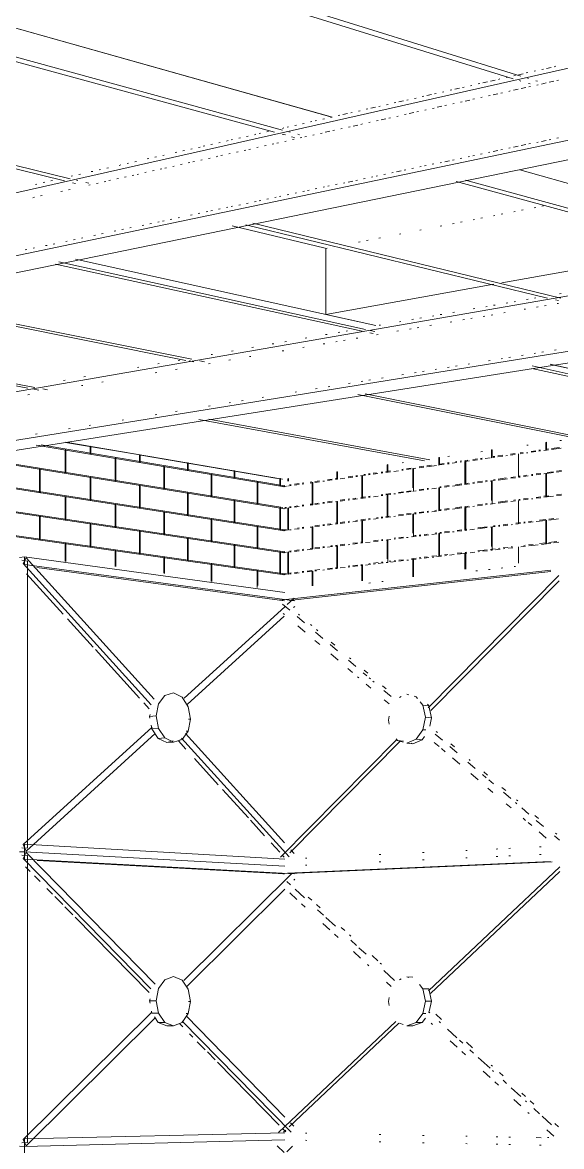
# Paper-space layout '02 Elevation and 3D Views' of a CAD drawing. Header units: millimetres. Extents: x 5 to 415, y 5 to 292.
# Drawn here: x 239.25 to 255.63, y 76.76 to 110.87 of the extents above; entities that cross this region are included whole.
import ezdxf

# ---------------------------------------------------------------- set-up
doc = ezdxf.new("R2010")
doc.units = ezdxf.units.MM
doc.layers.add('EXISTING', color=7, linetype='Continuous')
picture_1 = doc.add_image_def('image2.png', size_in_pixel=(1197, 1177))

# ---------------------------------------------------------------- blocks, each defined once
blk = doc.blocks.new('SHEET_02')
at = {"layer": 'EXISTING', "color": 250, "lineweight": 9}
for p, q in [((254.162, 109.165), (234.922, 115.117)), ((235.211, 115.209), (254.388, 109.246)), ((229.345, 113.429), (248.632, 108.009)), ((248.648, 108.004), (229.345, 113.429)), ((271.597, 113.047), (220.289, 101.473)), ((246.91, 107.547), (227.614, 112.793)), ((227.867, 112.873), (247.152, 107.607)), ((240.531, 106.067), (221.203, 110.754)), ((221.426, 110.824), (240.702, 106.132)), ((271.597, 110.594), (224.135, 100.672)), ((272.691, 110.16), (224.135, 100.224)), ((255.407, 109.532), (255.454, 109.543)), ((253.944, 109.201), (253.991, 109.211)), ((254.18, 109.254), (254.227, 109.265)), ((254.321, 109.286), (254.463, 109.318)), ((254.557, 109.34), (254.604, 109.35)), ((254.573, 109.189), (254.619, 109.175)), ((254.793, 109.393), (254.84, 109.404)), ((255.029, 109.447), (255.076, 109.457)), ((255.171, 109.479), (255.312, 109.511)), ((252.386, 108.848), (252.528, 108.88)), ((252.622, 108.901), (252.669, 108.912)), ((252.858, 108.955), (252.905, 108.965)), ((253.094, 109.008), (253.141, 109.019)), ((253.236, 109.04), (253.377, 109.072)), ((253.472, 109.094), (253.613, 109.126)), ((253.708, 109.147), (253.755, 109.158)), ((254.163, 108.815), (254.305, 108.847)), ((254.394, 109.093), (254.347, 109.108)), ((254.4, 108.868), (254.541, 108.899)), ((254.671, 109.008), (254.625, 109.022)), ((254.636, 108.921), (254.683, 108.931)), ((254.85, 109.103), (254.896, 109.088)), ((254.872, 108.973), (254.919, 108.984)), ((255.014, 109.005), (255.156, 109.037)), ((255.25, 109.058), (255.392, 109.089)), ((255.486, 109.11), (255.534, 109.121)), ((250.687, 108.463), (250.828, 108.495)), ((250.923, 108.516), (250.97, 108.527)), ((251.159, 108.57), (251.206, 108.58)), ((251.395, 108.623), (251.442, 108.634)), ((251.536, 108.655), (251.678, 108.687)), ((251.772, 108.709), (251.82, 108.719)), ((252.008, 108.762), (252.056, 108.773)), ((252.244, 108.816), (252.292, 108.826)), ((252.699, 108.488), (252.84, 108.52)), ((252.935, 108.541), (252.982, 108.551)), ((253.171, 108.594), (253.218, 108.604)), ((253.407, 108.646), (253.455, 108.657)), ((253.549, 108.678), (253.691, 108.71)), ((253.785, 108.731), (253.833, 108.741)), ((254.022, 108.783), (254.069, 108.794)), ((249.459, 108.184), (249.507, 108.195)), ((249.695, 108.238), (249.743, 108.249)), ((249.837, 108.27), (249.979, 108.302)), ((250.073, 108.324), (250.12, 108.334)), ((250.309, 108.377), (250.356, 108.388)), ((250.545, 108.43), (250.592, 108.441)), ((251.234, 108.161), (251.281, 108.172)), ((251.47, 108.214), (251.518, 108.224)), ((251.707, 108.267), (251.754, 108.277)), ((251.848, 108.298), (251.99, 108.33)), ((252.084, 108.351), (252.132, 108.361)), ((252.321, 108.404), (252.368, 108.414)), ((252.557, 108.456), (252.604, 108.467)), ((247.996, 107.853), (248.043, 107.864)), ((248.138, 107.885), (248.185, 107.896)), ((248.374, 107.938), (248.421, 107.949)), ((248.61, 107.992), (248.657, 108.003)), ((248.846, 108.045), (248.893, 108.056)), ((248.987, 108.078), (249.129, 108.11)), ((249.223, 108.131), (249.271, 108.142)), ((249.769, 107.834), (249.817, 107.845)), ((250.006, 107.887), (250.053, 107.897)), ((250.147, 107.918), (250.289, 107.95)), ((250.384, 107.971), (250.431, 107.982)), ((250.62, 108.024), (250.667, 108.034)), ((250.856, 108.077), (250.903, 108.087)), ((250.998, 108.108), (251.14, 108.14)), ((284.461, 107.544), (235.063, 98.974)), ((246.297, 107.468), (246.344, 107.479)), ((246.439, 107.5), (246.486, 107.511)), ((246.675, 107.553), (246.722, 107.564)), ((247.237, 107.458), (247.144, 107.484)), ((247.147, 107.66), (247.194, 107.671)), ((247.288, 107.692), (247.335, 107.703)), ((247.339, 107.556), (247.386, 107.543)), ((247.524, 107.746), (247.571, 107.757)), ((247.619, 107.479), (247.666, 107.466)), ((247.76, 107.799), (247.807, 107.81)), ((248.305, 107.507), (248.352, 107.518)), ((248.446, 107.539), (248.588, 107.57)), ((248.683, 107.591), (248.73, 107.602)), ((248.919, 107.644), (248.966, 107.655)), ((249.155, 107.697), (249.202, 107.707)), ((249.297, 107.728), (249.439, 107.76)), ((249.533, 107.781), (249.58, 107.792)), ((244.975, 107.168), (245.023, 107.179)), ((245.211, 107.222), (245.259, 107.233)), ((245.447, 107.275), (245.495, 107.286)), ((245.589, 107.307), (245.636, 107.318)), ((245.825, 107.361), (245.872, 107.372)), ((246.061, 107.414), (246.108, 107.425)), ((246.604, 107.127), (246.651, 107.138)), ((246.84, 107.18), (246.887, 107.19)), ((246.982, 107.212), (247.029, 107.222)), ((247.218, 107.264), (247.265, 107.275)), ((247.518, 107.382), (247.424, 107.407)), ((247.454, 107.317), (247.502, 107.328)), ((247.691, 107.37), (247.738, 107.38)), ((247.832, 107.401), (247.88, 107.412)), ((248.069, 107.454), (248.116, 107.465)), ((254.4, 107.135), (254.542, 107.165)), ((254.636, 107.185), (254.684, 107.195)), ((254.873, 107.235), (254.921, 107.245)), ((255.015, 107.264), (255.158, 107.294)), ((255.252, 107.314), (255.3, 107.324)), ((255.489, 107.364), (255.537, 107.374)), ((243.276, 106.783), (243.323, 106.794)), ((243.512, 106.837), (243.559, 106.847)), ((243.89, 106.922), (243.937, 106.933)), ((244.126, 106.976), (244.173, 106.987)), ((244.362, 107.029), (244.409, 107.04)), ((244.598, 107.083), (244.645, 107.093)), ((244.739, 107.115), (244.787, 107.126)), ((245.139, 106.8), (245.186, 106.811)), ((245.281, 106.832), (245.328, 106.842)), ((245.517, 106.885), (245.564, 106.895)), ((245.753, 106.937), (245.801, 106.948)), ((245.99, 106.99), (246.037, 107.001)), ((246.131, 107.022), (246.179, 107.032)), ((246.368, 107.074), (246.415, 107.085)), ((252.789, 106.797), (252.836, 106.807)), ((252.931, 106.826), (252.978, 106.836)), ((253.168, 106.876), (253.215, 106.886)), ((253.405, 106.926), (253.452, 106.936)), ((253.547, 106.956), (253.689, 106.986)), ((253.784, 107.006), (253.831, 107.016)), ((254.021, 107.055), (254.068, 107.065)), ((254.163, 107.085), (254.305, 107.115)), ((241.813, 106.452), (241.86, 106.462)), ((242.191, 106.537), (242.238, 106.548)), ((242.427, 106.591), (242.474, 106.601)), ((242.663, 106.644), (242.71, 106.655)), ((243.04, 106.73), (243.087, 106.741)), ((243.58, 106.452), (243.627, 106.463)), ((243.816, 106.505), (243.864, 106.515)), ((244.053, 106.558), (244.1, 106.568)), ((244.289, 106.61), (244.336, 106.621)), ((244.431, 106.642), (244.478, 106.652)), ((244.667, 106.695), (244.714, 106.705)), ((244.903, 106.747), (244.95, 106.758)), ((251.083, 106.438), (251.131, 106.448)), ((251.32, 106.488), (251.367, 106.498)), ((251.462, 106.518), (251.51, 106.528)), ((251.699, 106.568), (251.746, 106.578)), ((251.936, 106.617), (251.983, 106.627)), ((252.078, 106.647), (252.22, 106.677)), ((252.315, 106.697), (252.362, 106.707)), ((252.552, 106.747), (252.599, 106.757)), ((240.727, 106.206), (240.775, 106.216)), ((240.963, 106.259), (241.011, 106.27)), ((241.341, 106.345), (241.388, 106.355)), ((241.577, 106.398), (241.624, 106.409)), ((242.115, 106.125), (242.163, 106.136)), ((242.352, 106.178), (242.399, 106.188)), ((242.588, 106.23), (242.635, 106.241)), ((242.73, 106.262), (242.777, 106.273)), ((242.966, 106.315), (243.013, 106.325)), ((243.202, 106.368), (243.249, 106.378)), ((243.438, 106.42), (243.486, 106.431)), ((249.615, 106.13), (249.662, 106.14)), ((249.851, 106.18), (249.899, 106.189)), ((249.994, 106.209), (250.041, 106.219)), ((250.23, 106.259), (250.278, 106.269)), ((250.467, 106.309), (250.515, 106.319)), ((250.609, 106.339), (250.752, 106.369)), ((250.846, 106.389), (250.894, 106.398)), ((254.362, 106.399), (263.074, 103.95)), ((239.642, 105.96), (239.689, 105.97)), ((239.878, 106.013), (239.925, 106.024)), ((240.114, 106.067), (240.161, 106.077)), ((240.651, 105.798), (240.698, 105.808)), ((240.86, 105.987), (240.766, 106.01)), ((240.89, 106.086), (240.937, 106.075)), ((241.172, 106.017), (241.266, 105.994)), ((241.265, 105.935), (241.312, 105.946)), ((241.501, 105.988), (241.548, 105.998)), ((241.737, 106.041), (241.785, 106.051)), ((241.879, 106.072), (241.926, 106.083)), ((247.909, 105.771), (247.956, 105.781)), ((248.146, 105.821), (248.193, 105.831)), ((248.383, 105.871), (248.43, 105.881)), ((248.525, 105.901), (248.572, 105.911)), ((248.762, 105.951), (248.809, 105.961)), ((248.999, 106), (249.046, 106.01)), ((249.141, 106.03), (249.283, 106.06)), ((249.378, 106.08), (249.425, 106.09)), ((261.44, 103.597), (252.423, 106.048)), ((252.709, 106.089), (261.675, 103.641)), ((284.461, 105.494), (235.063, 97.551)), ((239.564, 105.555), (239.611, 105.566)), ((239.8, 105.608), (239.848, 105.619)), ((240.415, 105.745), (240.462, 105.756)), ((246.298, 105.433), (246.346, 105.443)), ((246.44, 105.463), (246.488, 105.473)), ((246.677, 105.513), (246.725, 105.523)), ((246.914, 105.562), (246.962, 105.572)), ((247.056, 105.592), (247.104, 105.602)), ((247.293, 105.642), (247.341, 105.652)), ((247.53, 105.692), (247.577, 105.702)), ((247.767, 105.742), (247.814, 105.752)), ((285.227, 105.191), (235.999, 97.404)), ((244.593, 105.075), (244.64, 105.085)), ((244.83, 105.124), (244.877, 105.134)), ((244.972, 105.154), (245.019, 105.164)), ((245.209, 105.204), (245.256, 105.214)), ((245.446, 105.254), (245.493, 105.264)), ((245.588, 105.284), (245.635, 105.294)), ((245.825, 105.333), (245.872, 105.343)), ((246.061, 105.383), (246.109, 105.393)), ((254.175, 105.129), (254.223, 105.138)), ((254.413, 105.175), (254.461, 105.184)), ((254.794, 105.249), (254.842, 105.259)), ((255.032, 105.296), (255.08, 105.305)), ((243.124, 104.766), (243.172, 104.776)), ((243.361, 104.816), (243.408, 104.826)), ((243.503, 104.846), (243.551, 104.856)), ((243.74, 104.896), (243.787, 104.905)), ((243.977, 104.945), (244.024, 104.955)), ((244.356, 105.025), (244.403, 105.035)), ((246.249, 104.781), (255.605, 102.504)), ((252.319, 104.766), (252.366, 104.776)), ((252.557, 104.813), (252.604, 104.822)), ((252.938, 104.887), (252.985, 104.896)), ((253.176, 104.933), (253.223, 104.943)), ((253.557, 105.008), (253.604, 105.017)), ((253.795, 105.054), (253.842, 105.064)), ((241.419, 104.408), (241.466, 104.418)), ((241.656, 104.458), (241.703, 104.468)), ((242.035, 104.537), (242.082, 104.547)), ((242.271, 104.587), (242.319, 104.597)), ((242.508, 104.637), (242.556, 104.647)), ((242.887, 104.716), (242.935, 104.726)), ((245.624, 104.699), (248.445, 104.018)), ((255.204, 102.509), (246.033, 104.733)), ((250.7, 104.45), (250.748, 104.46)), ((251.319, 104.571), (251.367, 104.58)), ((251.938, 104.692), (251.986, 104.701)), ((239.95, 104.099), (239.997, 104.109)), ((240.187, 104.149), (240.234, 104.159)), ((240.566, 104.229), (240.613, 104.239)), ((240.803, 104.278), (240.85, 104.288)), ((241.04, 104.328), (241.087, 104.338)), ((249.463, 104.209), (249.51, 104.218)), ((249.701, 104.255), (249.748, 104.265)), ((250.081, 104.33), (250.129, 104.339)), ((261.602, 104.364), (253.814, 102.969)), ((239.334, 103.97), (239.382, 103.98)), ((239.571, 104.02), (239.618, 104.03)), ((248.463, 104.014), (248.511, 104.023)), ((248.463, 102.01), (248.463, 104.014)), ((249.571, 101.502), (240.258, 103.54)), ((240.36, 103.604), (249.672, 101.559)), ((249.983, 101.673), (240.861, 103.693)), ((253.575, 102.926), (248.463, 102.01)), ((244.217, 100.617), (234.965, 102.462)), ((235.049, 102.521), (244.397, 100.651)), ((253.945, 102.354), (253.992, 102.363)), ((254.183, 102.396), (254.231, 102.404)), ((254.564, 102.463), (254.612, 102.471)), ((254.803, 102.504), (254.851, 102.512)), ((255.533, 102.43), (255.439, 102.452)), ((255.566, 102.637), (255.613, 102.645)), ((251.942, 102.005), (251.99, 102.014)), ((252.323, 102.072), (252.371, 102.08)), ((252.943, 102.18), (252.991, 102.188)), ((253.325, 102.246), (253.372, 102.255)), ((253.563, 102.288), (253.611, 102.296)), ((253.87, 102.06), (253.917, 102.068)), ((254.49, 102.167), (254.537, 102.175)), ((254.871, 102.232), (254.919, 102.241)), ((255.11, 102.273), (255.158, 102.282)), ((255.491, 102.339), (255.539, 102.347)), ((248.463, 102.01), (249.982, 101.674)), ((250.082, 101.681), (250.13, 101.69)), ((250.702, 101.789), (250.75, 101.798)), ((251.084, 101.856), (251.131, 101.864)), ((251.322, 101.897), (251.37, 101.906)), ((251.628, 101.674), (251.676, 101.682)), ((251.704, 101.964), (251.751, 101.972)), ((252.248, 101.781), (252.296, 101.789)), ((252.63, 101.846), (252.677, 101.855)), ((252.868, 101.887), (252.916, 101.896)), ((253.25, 101.953), (253.297, 101.961)), ((253.488, 101.994), (253.536, 102.002)), ((239.416, 99.776), (230.182, 101.467)), ((230.203, 101.53), (239.63, 99.798)), ((248.461, 101.399), (248.509, 101.407)), ((248.843, 101.465), (248.89, 101.474)), ((249.081, 101.507), (249.129, 101.515)), ((249.902, 101.429), (249.808, 101.45)), ((249.814, 101.528), (249.956, 101.496)), ((250.006, 101.395), (250.054, 101.403)), ((250.626, 101.502), (250.674, 101.51)), ((251.008, 101.567), (251.056, 101.575)), ((251.246, 101.608), (251.294, 101.617)), ((246.22, 101.008), (246.268, 101.016)), ((246.84, 101.116), (246.888, 101.124)), ((247.222, 101.183), (247.269, 101.191)), ((247.765, 101.009), (247.812, 101.017)), ((247.841, 101.291), (247.889, 101.299)), ((248.385, 101.116), (248.432, 101.124)), ((248.766, 101.181), (248.814, 101.19)), ((249.005, 101.222), (249.052, 101.231)), ((249.386, 101.288), (249.434, 101.296)), ((244.981, 100.792), (245.028, 100.8)), ((245.6, 100.9), (245.648, 100.908)), ((246.143, 100.73), (246.191, 100.738)), ((247.145, 100.902), (247.192, 100.91)), ((253.79, 100.667), (253.838, 100.675)), ((254.029, 100.706), (254.077, 100.713)), ((254.411, 100.767), (254.459, 100.775)), ((254.793, 100.829), (254.841, 100.837)), ((255.032, 100.868), (255.08, 100.875)), ((255.414, 100.929), (255.462, 100.937)), ((242.74, 100.401), (242.787, 100.41)), ((243.359, 100.509), (243.407, 100.518)), ((243.901, 100.344), (243.949, 100.352)), ((243.979, 100.617), (244.027, 100.626)), ((244.455, 100.57), (244.312, 100.599)), ((244.634, 100.603), (244.777, 100.575)), ((244.903, 100.516), (244.951, 100.524)), ((245.523, 100.623), (245.571, 100.631)), ((251.784, 100.343), (251.831, 100.35)), ((252.166, 100.405), (252.214, 100.412)), ((252.405, 100.443), (252.452, 100.451)), ((252.787, 100.505), (252.835, 100.513)), ((253.408, 100.605), (253.456, 100.613)), ((261.296, 98.936), (254.725, 100.374)), ((254.731, 100.448), (261.444, 98.974)), ((261.753, 99.067), (255.277, 100.501)), ((255.298, 100.496), (261.753, 99.067)), ((240.499, 100.011), (240.546, 100.019)), ((241.118, 100.119), (241.166, 100.127)), ((241.66, 99.958), (241.707, 99.966)), ((243.281, 100.237), (243.329, 100.245)), ((249.538, 99.98), (249.586, 99.988)), ((249.777, 100.018), (249.825, 100.026)), ((250.159, 100.08), (250.207, 100.088)), ((250.78, 100.181), (250.828, 100.188)), ((251.163, 100.242), (251.21, 100.25)), ((251.401, 100.281), (251.449, 100.289)), ((239.75, 99.715), (239.559, 99.75)), ((239.868, 99.755), (240.011, 99.728)), ((241.039, 99.851), (241.087, 99.859)), ((247.532, 99.656), (247.58, 99.663)), ((248.153, 99.756), (248.201, 99.764)), ((248.535, 99.818), (248.583, 99.825)), ((249.156, 99.918), (249.204, 99.926)), ((239.418, 99.572), (239.466, 99.58)), ((245.525, 99.331), (245.573, 99.339)), ((245.907, 99.393), (245.955, 99.401)), ((246.529, 99.494), (246.576, 99.501)), ((256.174, 98.233), (249.437, 99.577)), ((249.664, 99.597), (256.355, 98.259)), ((247.213, 95.474), (224.135, 99.054)), ((224.135, 99.021), (247.213, 95.447)), ((243.28, 98.969), (243.328, 98.976)), ((243.901, 99.069), (243.949, 99.077)), ((244.904, 99.231), (244.952, 99.239)), ((241.273, 98.644), (241.321, 98.652)), ((242.277, 98.806), (242.324, 98.814)), ((251.459, 97.571), (244.605, 98.826)), ((244.914, 98.828), (251.628, 97.595)), ((216.401, 98.483), (247.213, 94.112)), ((247.213, 94.139), (216.645, 98.483)), ((222.249, 98.483), (247.213, 94.779)), ((247.213, 94.806), (222.472, 98.483)), ((239.649, 98.382), (239.697, 98.39)), ((240.652, 98.544), (240.7, 98.552)), ((239.671, 98.048), (247.213, 96.782)), ((239.768, 98.034), (239.789, 98.03)), ((247.213, 96.809), (239.814, 98.052)), ((240.558, 98.129), (242.754, 97.756)), ((247.152, 97.011), (240.565, 98.13)), ((241.33, 98.007), (241.31, 98.01)), ((241.31, 98.01), (241.31, 97.775)), ((241.33, 97.771), (241.33, 98.007)), ((254.57, 98.041), (254.618, 98.048)), ((255.146, 98.128), (255.168, 98.132)), ((255.146, 97.892), (255.146, 98.128)), ((255.168, 98.132), (255.168, 97.895)), ((255.181, 97.923), (255.229, 97.93)), ((255.325, 97.943), (255.565, 97.976)), ((255.613, 97.954), (255.325, 97.914)), ((255.576, 98.183), (255.624, 98.19)), ((237.608, 97.664), (247.213, 96.114)), ((247.165, 96.149), (237.656, 97.686)), ((240.565, 97.9), (240.544, 97.903)), ((240.544, 97.903), (240.544, 97.193)), ((240.565, 97.189), (240.565, 97.9)), ((241.31, 97.775), (241.33, 97.771)), ((242.084, 97.645), (242.064, 97.648)), ((242.064, 97.648), (242.064, 96.947)), ((242.084, 96.944), (242.084, 97.645)), ((242.829, 97.752), (242.809, 97.755)), ((242.809, 97.755), (242.809, 97.523)), ((242.829, 97.52), (242.829, 97.752)), ((242.849, 97.74), (247.002, 97.034)), ((251.897, 97.671), (251.918, 97.674)), ((251.897, 97.44), (251.897, 97.671)), ((251.918, 97.674), (251.918, 97.443)), ((252.173, 97.704), (252.221, 97.711)), ((252.688, 97.576), (252.784, 97.589)), ((252.928, 97.609), (253.072, 97.629)), ((253.072, 97.601), (252.928, 97.581)), ((253.168, 97.643), (253.216, 97.649)), ((253.216, 97.621), (253.168, 97.615)), ((253.179, 97.846), (253.227, 97.852)), ((253.455, 97.655), (253.311, 97.635)), ((253.502, 97.897), (253.523, 97.9)), ((253.502, 97.663), (253.502, 97.897)), ((253.523, 97.666), (253.502, 97.663)), ((253.523, 97.9), (253.523, 97.666)), ((253.551, 97.696), (253.599, 97.703)), ((253.599, 97.675), (253.551, 97.668)), ((253.695, 97.716), (253.839, 97.736)), ((253.839, 97.708), (253.695, 97.688)), ((253.983, 97.728), (253.935, 97.721)), ((254.079, 97.769), (254.222, 97.789)), ((254.222, 97.761), (254.079, 97.741)), ((254.319, 97.071), (254.319, 97.777)), ((254.366, 97.809), (254.462, 97.823)), ((254.462, 97.795), (254.366, 97.781)), ((254.606, 97.815), (254.558, 97.808)), ((254.702, 97.856), (254.846, 97.876)), ((254.846, 97.848), (254.702, 97.828)), ((254.942, 97.89), (254.989, 97.896)), ((254.989, 97.868), (254.942, 97.861)), ((255.229, 97.901), (255.085, 97.881)), ((255.168, 97.895), (255.146, 97.892)), ((239.789, 97.314), (239.768, 97.318)), ((239.768, 97.318), (239.768, 96.602)), ((239.789, 96.599), (239.789, 97.314)), ((242.809, 97.523), (242.829, 97.52)), ((243.562, 97.397), (243.543, 97.4)), ((243.543, 97.4), (243.543, 96.709)), ((243.562, 96.705), (243.562, 97.397)), ((244.286, 97.504), (244.267, 97.507)), ((244.267, 97.507), (244.267, 97.278)), ((244.267, 97.278), (244.286, 97.275)), ((244.286, 97.275), (244.286, 97.504)), ((245.705, 97.263), (245.686, 97.266)), ((245.686, 97.266), (245.686, 97.04)), ((245.705, 97.037), (245.705, 97.263)), ((248.804, 97.236), (248.824, 97.239)), ((248.804, 97.01), (248.804, 97.236)), ((248.824, 97.239), (248.824, 97.013)), ((250.291, 97.243), (250.435, 97.263)), ((250.435, 97.235), (250.291, 97.215)), ((250.332, 97.451), (250.353, 97.454)), ((250.332, 97.223), (250.332, 97.451)), ((250.353, 97.454), (250.353, 97.226)), ((250.675, 97.268), (250.531, 97.248)), ((250.771, 97.309), (250.818, 97.316)), ((250.818, 97.288), (250.771, 97.282)), ((250.782, 97.508), (250.83, 97.515)), ((250.914, 97.329), (251.058, 97.349)), ((251.058, 97.322), (250.914, 97.302)), ((251.11, 97.331), (251.131, 97.334)), ((251.11, 96.748), (251.11, 97.331)), ((251.131, 97.334), (251.131, 96.645)), ((251.202, 97.342), (251.154, 97.335)), ((251.298, 97.383), (251.442, 97.403)), ((251.442, 97.375), (251.298, 97.355)), ((251.538, 97.416), (251.681, 97.436)), ((251.825, 97.428), (251.538, 97.388)), ((251.918, 97.443), (251.897, 97.44)), ((251.921, 97.469), (252.065, 97.489)), ((252.065, 97.462), (251.921, 97.442)), ((252.161, 97.503), (252.209, 97.509)), ((252.209, 97.482), (252.161, 97.475)), ((252.449, 97.515), (252.305, 97.495)), ((252.401, 97.536), (252.449, 97.543)), ((252.544, 97.556), (252.592, 97.563)), ((252.592, 97.535), (252.544, 97.528)), ((252.832, 97.568), (252.688, 97.548)), ((252.694, 97.551), (252.716, 97.554)), ((252.694, 96.854), (252.694, 97.551)), ((252.716, 97.554), (252.716, 96.857)), ((255.189, 97.213), (255.381, 97.239)), ((255.477, 97.252), (255.621, 97.271)), ((255.621, 97.243), (255.477, 97.223)), ((240.544, 97.193), (240.565, 97.189)), ((241.33, 97.066), (241.31, 97.069)), ((241.31, 97.069), (241.31, 96.363)), ((241.33, 96.36), (241.33, 97.066)), ((242.064, 96.947), (242.084, 96.944)), ((245, 97.155), (244.982, 97.158)), ((244.982, 97.158), (244.982, 96.476)), ((245, 96.473), (245, 97.155)), ((245.686, 97.04), (245.705, 97.037)), ((246.4, 96.92), (246.382, 96.923)), ((246.382, 96.923), (246.382, 96.25)), ((246.4, 96.247), (246.4, 96.92)), ((247.086, 97.028), (247.068, 97.031)), ((247.068, 97.031), (247.068, 96.808)), ((247.086, 96.805), (247.086, 97.028)), ((247.098, 97.018), (247.145, 97.01)), ((247.313, 97.026), (247.332, 97.029)), ((247.313, 96.952), (247.313, 97.026)), ((247.332, 97.029), (247.332, 96.955)), ((247.75, 96.889), (247.798, 96.896)), ((247.99, 96.922), (248.038, 96.929)), ((248.038, 96.902), (247.99, 96.895)), ((248.054, 96.906), (248.074, 96.909)), ((248.054, 96.234), (248.054, 96.906)), ((248.074, 96.909), (248.074, 96.237)), ((248.134, 96.942), (248.278, 96.962)), ((248.278, 96.935), (248.134, 96.915)), ((248.421, 96.955), (248.373, 96.949)), ((248.517, 96.996), (248.661, 97.016)), ((248.661, 96.989), (248.517, 96.969)), ((248.757, 97.029), (248.805, 97.036)), ((248.805, 97.009), (248.757, 97.002)), ((248.824, 97.013), (248.804, 97.01)), ((249.045, 97.042), (248.901, 97.022)), ((249.14, 97.082), (249.284, 97.102)), ((249.284, 97.075), (249.14, 97.055)), ((249.38, 97.116), (249.428, 97.122)), ((249.428, 97.095), (249.38, 97.089)), ((249.668, 97.129), (249.524, 97.109)), ((249.563, 97.116), (249.584, 97.119)), ((249.563, 96.436), (249.563, 97.116)), ((249.584, 97.119), (249.584, 96.438)), ((249.62, 97.149), (249.668, 97.156)), ((249.764, 97.169), (249.812, 97.176)), ((249.812, 97.149), (249.764, 97.142)), ((249.908, 97.189), (250.003, 97.202)), ((250.051, 97.182), (249.908, 97.162)), ((250.147, 97.223), (250.195, 97.229)), ((250.195, 97.202), (250.147, 97.195)), ((250.353, 97.226), (250.332, 97.223)), ((252.934, 96.912), (252.982, 96.918)), ((253.078, 96.931), (253.222, 96.95)), ((253.222, 96.922), (253.078, 96.903)), ((253.318, 96.963), (253.366, 96.97)), ((253.366, 96.941), (253.318, 96.935)), ((253.606, 96.974), (253.462, 96.954)), ((253.502, 96.961), (253.523, 96.964)), ((253.502, 96.368), (253.502, 96.961)), ((253.523, 96.964), (253.523, 96.263)), ((253.558, 96.995), (253.606, 97.002)), ((253.702, 97.014), (253.942, 97.047)), ((253.99, 97.025), (253.702, 96.986)), ((254.086, 97.066), (254.23, 97.085)), ((254.23, 97.057), (254.086, 97.038)), ((254.326, 97.098), (254.374, 97.104)), ((254.374, 97.076), (254.326, 97.07)), ((254.47, 97.117), (254.566, 97.13)), ((254.614, 97.108), (254.47, 97.089)), ((254.71, 97.149), (254.758, 97.156)), ((254.758, 97.127), (254.71, 97.121)), ((254.854, 97.169), (254.997, 97.188)), ((254.997, 97.159), (254.854, 97.14)), ((255.381, 97.211), (255.093, 97.172)), ((255.146, 97.181), (255.168, 97.184)), ((255.146, 96.471), (255.146, 97.181)), ((255.168, 97.184), (255.168, 96.474)), ((239.768, 96.602), (239.789, 96.599)), ((242.829, 96.824), (242.809, 96.827)), ((242.809, 96.827), (242.809, 96.131)), ((242.829, 96.128), (242.829, 96.824)), ((243.543, 96.709), (243.562, 96.705)), ((244.286, 96.589), (244.267, 96.592)), ((244.267, 96.592), (244.267, 95.905)), ((244.286, 95.902), (244.286, 96.589)), ((247.068, 96.808), (247.086, 96.805)), ((247.175, 96.809), (247.223, 96.816)), ((247.175, 96.782), (247.175, 96.809)), ((247.271, 96.796), (247.175, 96.782)), ((247.213, 96.782), (247.213, 96.809)), ((247.332, 96.806), (247.313, 96.803)), ((247.367, 96.836), (247.415, 96.842)), ((247.415, 96.816), (247.367, 96.809)), ((247.51, 96.856), (247.654, 96.876)), ((247.654, 96.849), (247.51, 96.829)), ((247.798, 96.869), (247.75, 96.862)), ((250.294, 96.559), (250.438, 96.578)), ((250.582, 96.57), (250.534, 96.563)), ((250.678, 96.61), (250.822, 96.629)), ((250.822, 96.602), (250.678, 96.583)), ((250.918, 96.642), (251.062, 96.661)), ((251.062, 96.634), (250.918, 96.615)), ((251.131, 96.645), (251.11, 96.642)), ((251.206, 96.653), (251.158, 96.647)), ((251.302, 96.693), (251.446, 96.713)), ((251.446, 96.685), (251.302, 96.666)), ((251.542, 96.726), (251.59, 96.732)), ((251.59, 96.704), (251.542, 96.698)), ((251.83, 96.736), (251.686, 96.717)), ((251.897, 96.747), (251.918, 96.75)), ((251.897, 96.054), (251.897, 96.747)), ((251.918, 96.75), (251.918, 96.057)), ((251.926, 96.777), (251.974, 96.783)), ((251.974, 96.756), (251.926, 96.749)), ((252.07, 96.796), (252.214, 96.815)), ((252.214, 96.788), (252.07, 96.768)), ((252.598, 96.839), (252.31, 96.8)), ((252.406, 96.841), (252.598, 96.867)), ((252.694, 96.88), (252.79, 96.892)), ((252.838, 96.871), (252.694, 96.852)), ((252.716, 96.857), (252.694, 96.854)), ((252.982, 96.89), (252.934, 96.884)), ((255.477, 96.54), (255.621, 96.558)), ((240.565, 96.478), (240.544, 96.482)), ((240.544, 96.482), (240.544, 95.771)), ((240.565, 95.768), (240.565, 96.478)), ((241.31, 96.363), (241.33, 96.36)), ((242.084, 96.243), (242.064, 96.246)), ((242.064, 96.246), (242.064, 95.545)), ((242.084, 95.542), (242.084, 96.243)), ((244.982, 96.476), (245, 96.473)), ((245.705, 96.36), (245.686, 96.363)), ((245.686, 96.363), (245.686, 95.685)), ((245.705, 95.682), (245.705, 96.36)), ((246.382, 96.25), (246.4, 96.247)), ((247.751, 96.218), (247.799, 96.225)), ((247.991, 96.251), (248.039, 96.257)), ((248.039, 96.23), (247.991, 96.224)), ((248.074, 96.237), (248.054, 96.234)), ((248.135, 96.27), (248.231, 96.283)), ((248.279, 96.262), (248.135, 96.243)), ((248.375, 96.302), (248.423, 96.308)), ((248.423, 96.281), (248.375, 96.275)), ((248.519, 96.321), (248.663, 96.34)), ((248.663, 96.313), (248.519, 96.294)), ((248.807, 96.333), (248.759, 96.326)), ((248.804, 96.334), (248.824, 96.337)), ((248.804, 95.658), (248.804, 96.334)), ((248.824, 96.337), (248.824, 95.66)), ((248.903, 96.373), (249.047, 96.392)), ((249.047, 96.365), (248.903, 96.345)), ((249.143, 96.405), (249.19, 96.411)), ((249.19, 96.384), (249.143, 96.378)), ((249.286, 96.424), (249.382, 96.437)), ((249.43, 96.416), (249.286, 96.397)), ((249.526, 96.456), (249.67, 96.475)), ((249.67, 96.448), (249.526, 96.429)), ((249.584, 96.438), (249.563, 96.436)), ((249.766, 96.488), (249.814, 96.495)), ((249.814, 96.467), (249.766, 96.461)), ((250.054, 96.499), (249.91, 96.48)), ((250.15, 96.539), (250.198, 96.546)), ((250.198, 96.519), (250.15, 96.512)), ((250.438, 96.551), (250.294, 96.531)), ((250.332, 96.538), (250.353, 96.541)), ((250.332, 95.854), (250.332, 96.538)), ((250.353, 96.541), (250.353, 95.856)), ((253.078, 96.232), (253.222, 96.25)), ((253.222, 96.222), (253.078, 96.204)), ((253.318, 96.263), (253.366, 96.269)), ((253.366, 96.241), (253.318, 96.235)), ((253.606, 96.271), (253.462, 96.253)), ((253.523, 96.263), (253.502, 96.26)), ((253.702, 96.312), (253.99, 96.349)), ((253.99, 96.321), (253.702, 96.284)), ((254.23, 96.351), (254.086, 96.333)), ((254.182, 96.373), (254.23, 96.38)), ((254.319, 95.659), (254.319, 96.365)), ((254.326, 96.392), (254.374, 96.398)), ((254.374, 96.37), (254.326, 96.364)), ((254.47, 96.41), (254.614, 96.429)), ((254.614, 96.401), (254.47, 96.382)), ((254.758, 96.419), (254.71, 96.413)), ((254.854, 96.46), (254.997, 96.478)), ((254.997, 96.45), (254.854, 96.431)), ((255.093, 96.491), (255.237, 96.509)), ((255.381, 96.499), (255.093, 96.462)), ((255.168, 96.474), (255.146, 96.471)), ((255.621, 96.53), (255.477, 96.511)), ((239.789, 95.883), (239.768, 95.886)), ((239.768, 95.886), (239.768, 95.17)), ((239.789, 95.167), (239.789, 95.883)), ((242.809, 96.131), (242.829, 96.128)), ((243.562, 96.014), (243.543, 96.017)), ((243.543, 96.017), (243.543, 95.326)), ((243.562, 95.323), (243.562, 96.014)), ((244.267, 95.905), (244.286, 95.902)), ((247.086, 96.137), (247.068, 96.14)), ((247.068, 96.14), (247.068, 95.471)), ((247.086, 95.468), (247.086, 96.137)), ((247.271, 96.128), (247.175, 96.115)), ((247.223, 96.148), (247.271, 96.154)), ((247.313, 96.135), (247.332, 96.138)), ((247.313, 95.467), (247.313, 96.135)), ((247.332, 96.138), (247.332, 95.469)), ((247.367, 96.167), (247.415, 96.174)), ((247.415, 96.147), (247.367, 96.14)), ((247.511, 96.186), (247.607, 96.199)), ((247.655, 96.179), (247.511, 96.16)), ((247.799, 96.198), (247.751, 96.192)), ((250.294, 95.874), (250.39, 95.887)), ((250.582, 95.884), (250.534, 95.878)), ((250.678, 95.924), (250.822, 95.942)), ((250.822, 95.915), (250.678, 95.896)), ((250.918, 95.955), (251.062, 95.973)), ((251.062, 95.945), (250.918, 95.927)), ((251.11, 95.953), (251.131, 95.956)), ((251.11, 95.371), (251.11, 95.953)), ((251.131, 95.956), (251.131, 95.267)), ((251.158, 95.985), (251.206, 95.991)), ((251.206, 95.964), (251.158, 95.958)), ((251.302, 96.004), (251.446, 96.022)), ((251.446, 95.995), (251.302, 95.976)), ((251.542, 96.035), (251.59, 96.041)), ((251.59, 96.013), (251.542, 96.007)), ((251.83, 96.044), (251.686, 96.025)), ((251.782, 96.065), (251.83, 96.072)), ((251.918, 96.057), (251.897, 96.054)), ((251.926, 96.084), (251.974, 96.09)), ((251.974, 96.062), (251.926, 96.056)), ((252.07, 96.102), (252.214, 96.121)), ((252.214, 96.093), (252.07, 96.075)), ((252.598, 96.142), (252.31, 96.105)), ((252.406, 96.146), (252.598, 96.17)), ((252.694, 96.182), (252.79, 96.195)), ((252.838, 96.173), (252.694, 96.155)), ((252.694, 96.156), (252.716, 96.159)), ((252.694, 95.459), (252.694, 96.156)), ((252.716, 96.159), (252.716, 95.462)), ((252.982, 96.191), (252.934, 96.185)), ((240.544, 95.771), (240.565, 95.768)), ((241.33, 95.654), (241.31, 95.657)), ((241.31, 95.657), (241.31, 94.951)), ((241.33, 94.948), (241.33, 95.654)), ((242.064, 95.545), (242.084, 95.542)), ((245, 95.791), (244.982, 95.794)), ((244.982, 95.794), (244.982, 95.112)), ((245, 95.109), (245, 95.791)), ((245.686, 95.685), (245.705, 95.682)), ((246.4, 95.575), (246.382, 95.577)), ((246.382, 95.577), (246.382, 94.905)), ((246.4, 94.902), (246.4, 95.575)), ((247.607, 95.529), (247.655, 95.536)), ((247.751, 95.548), (247.799, 95.554)), ((248.039, 95.558), (247.991, 95.552)), ((248.054, 95.562), (248.074, 95.564)), ((248.054, 94.889), (248.054, 95.562)), ((248.074, 95.564), (248.074, 94.892)), ((248.135, 95.597), (248.279, 95.616)), ((248.279, 95.589), (248.135, 95.57)), ((248.375, 95.628), (248.423, 95.634)), ((248.423, 95.607), (248.375, 95.601)), ((248.519, 95.646), (248.615, 95.659)), ((248.663, 95.638), (248.519, 95.619)), ((248.759, 95.677), (248.807, 95.683)), ((248.807, 95.656), (248.759, 95.65)), ((248.824, 95.66), (248.804, 95.658)), ((248.903, 95.696), (249.047, 95.714)), ((249.047, 95.687), (248.903, 95.669)), ((249.143, 95.727), (249.19, 95.733)), ((249.19, 95.706), (249.143, 95.699)), ((249.43, 95.736), (249.286, 95.718)), ((249.382, 95.757), (249.43, 95.764)), ((249.526, 95.776), (249.67, 95.794)), ((249.67, 95.767), (249.526, 95.749)), ((249.563, 95.755), (249.584, 95.758)), ((249.563, 95.075), (249.563, 95.755)), ((249.584, 95.758), (249.584, 95.077)), ((249.766, 95.807), (249.814, 95.813)), ((249.814, 95.786), (249.766, 95.779)), ((250.054, 95.816), (249.91, 95.798)), ((250.006, 95.837), (250.054, 95.844)), ((250.15, 95.856), (250.198, 95.862)), ((250.198, 95.835), (250.15, 95.829)), ((250.438, 95.866), (250.294, 95.847)), ((250.353, 95.856), (250.332, 95.854)), ((253.084, 95.533), (253.372, 95.569)), ((253.372, 95.541), (253.084, 95.505)), ((253.612, 95.57), (253.468, 95.552)), ((253.502, 95.558), (253.523, 95.561)), ((253.502, 94.965), (253.502, 95.558)), ((253.523, 95.561), (253.523, 94.859)), ((253.564, 95.592), (253.612, 95.598)), ((253.708, 95.61), (253.756, 95.616)), ((253.756, 95.588), (253.708, 95.582)), ((253.853, 95.628), (253.997, 95.646)), ((253.997, 95.617), (253.853, 95.6)), ((254.141, 95.635), (254.093, 95.629)), ((254.237, 95.675), (254.381, 95.693)), ((254.381, 95.665), (254.237, 95.647)), ((254.477, 95.705), (254.525, 95.711)), ((254.525, 95.682), (254.477, 95.676)), ((254.621, 95.722), (254.717, 95.734)), ((254.765, 95.712), (254.621, 95.694)), ((255.15, 95.759), (254.861, 95.724)), ((254.957, 95.764), (255.15, 95.787)), ((255.146, 95.76), (255.168, 95.763)), ((255.146, 95.05), (255.146, 95.76)), ((255.168, 95.763), (255.168, 95.052)), ((255.246, 95.799), (255.39, 95.817)), ((255.534, 95.806), (255.246, 95.771)), ((242.829, 95.432), (242.809, 95.435)), ((242.809, 95.435), (242.809, 94.739)), ((242.829, 94.736), (242.829, 95.432)), ((243.543, 95.326), (243.562, 95.323)), ((244.286, 95.215), (244.267, 95.218)), ((244.267, 95.218), (244.267, 94.532)), ((244.286, 94.529), (244.286, 95.215)), ((247.068, 95.471), (247.086, 95.468)), ((247.175, 95.474), (247.271, 95.486)), ((247.175, 95.447), (247.175, 95.474)), ((247.271, 95.46), (247.175, 95.447)), ((247.213, 95.447), (247.213, 95.474)), ((247.332, 95.469), (247.313, 95.467)), ((247.415, 95.478), (247.367, 95.472)), ((247.655, 95.509), (247.511, 95.49)), ((247.799, 95.527), (247.751, 95.521)), ((250.538, 95.22), (250.586, 95.226)), ((250.586, 95.199), (250.538, 95.193)), ((250.682, 95.238), (250.826, 95.256)), ((250.826, 95.228), (250.682, 95.21)), ((250.97, 95.246), (250.922, 95.24)), ((251.21, 95.275), (251.066, 95.258)), ((251.131, 95.267), (251.11, 95.265)), ((251.162, 95.297), (251.21, 95.303)), ((251.306, 95.315), (251.354, 95.321)), ((251.354, 95.293), (251.306, 95.287)), ((251.45, 95.332), (251.547, 95.344)), ((251.595, 95.322), (251.45, 95.305)), ((251.835, 95.352), (251.691, 95.334)), ((251.787, 95.374), (251.835, 95.38)), ((251.897, 95.361), (251.918, 95.364)), ((251.897, 94.668), (251.897, 95.361)), ((251.918, 95.364), (251.918, 94.671)), ((251.931, 95.391), (251.979, 95.397)), ((251.979, 95.37), (251.931, 95.364)), ((252.075, 95.409), (252.219, 95.427)), ((252.219, 95.399), (252.075, 95.381)), ((252.363, 95.417), (252.315, 95.411)), ((252.459, 95.456), (252.603, 95.474)), ((252.603, 95.446), (252.459, 95.429)), ((252.716, 95.462), (252.694, 95.459)), ((252.7, 95.486), (252.748, 95.492)), ((252.748, 95.464), (252.7, 95.458)), ((252.988, 95.494), (252.844, 95.476)), ((239.768, 95.17), (239.789, 95.167)), ((240.565, 95.057), (240.544, 95.06)), ((240.544, 95.06), (240.544, 94.513)), ((240.565, 94.51), (240.565, 95.057)), ((241.31, 94.951), (241.33, 94.948)), ((244.982, 95.112), (245, 95.109)), ((245.705, 95.005), (245.686, 95.008)), ((245.686, 95.008), (245.686, 94.33)), ((245.705, 94.328), (245.705, 95.005)), ((246.382, 94.905), (246.4, 94.902)), ((247.511, 94.848), (247.655, 94.866)), ((247.751, 94.877), (247.799, 94.883)), ((247.799, 94.856), (247.751, 94.851)), ((248.04, 94.886), (247.895, 94.868)), ((247.992, 94.907), (248.04, 94.913)), ((248.074, 94.892), (248.054, 94.889)), ((248.136, 94.925), (248.28, 94.942)), ((248.28, 94.915), (248.136, 94.898)), ((248.376, 94.954), (248.424, 94.96)), ((248.424, 94.933), (248.376, 94.927)), ((248.664, 94.963), (248.52, 94.945)), ((248.616, 94.984), (248.664, 94.99)), ((248.76, 95.001), (248.808, 95.007)), ((248.808, 94.98), (248.76, 94.974)), ((248.804, 94.981), (248.824, 94.984)), ((248.804, 94.305), (248.804, 94.981)), ((248.824, 94.984), (248.824, 94.308)), ((248.904, 95.019), (249.048, 95.037)), ((249.048, 95.01), (248.904, 94.992)), ((249.193, 95.028), (249.145, 95.022)), ((249.289, 95.066), (249.433, 95.084)), ((249.433, 95.057), (249.289, 95.039)), ((249.529, 95.096), (249.577, 95.102)), ((249.577, 95.075), (249.529, 95.069)), ((249.584, 95.077), (249.563, 95.075)), ((249.817, 95.104), (249.673, 95.086)), ((249.913, 95.143), (250.057, 95.161)), ((250.057, 95.134), (249.913, 95.116)), ((250.153, 95.173), (250.201, 95.179)), ((250.201, 95.151), (250.153, 95.145)), ((250.442, 95.181), (250.298, 95.163)), ((250.332, 95.169), (250.353, 95.172)), ((250.332, 94.59), (250.332, 95.169)), ((250.353, 95.172), (250.353, 94.487)), ((253.084, 94.834), (253.372, 94.868)), ((253.468, 94.879), (253.612, 94.896)), ((253.523, 94.858), (253.475, 94.852)), ((253.523, 94.859), (253.502, 94.857)), ((253.763, 94.886), (253.619, 94.869)), ((253.708, 94.907), (253.756, 94.913)), ((253.853, 94.924), (253.997, 94.941)), ((253.907, 94.903), (253.859, 94.897)), ((254.148, 94.931), (254.004, 94.914)), ((254.093, 94.953), (254.141, 94.958)), ((254.319, 94.464), (254.319, 94.953)), ((254.533, 94.976), (254.388, 94.959)), ((254.477, 94.998), (254.525, 95.004)), ((254.621, 95.015), (254.765, 95.032)), ((254.917, 95.021), (254.629, 94.987)), ((254.957, 95.054), (255.15, 95.077)), ((255.302, 95.066), (255.014, 95.033)), ((255.168, 95.052), (255.146, 95.05)), ((255.246, 95.088), (255.486, 95.117)), ((255.543, 95.095), (255.398, 95.078)), ((239.317, 94.652), (239.158, 94.631)), ((239.232, 94.548), (239.402, 94.525)), ((239.268, 94.448), (239.366, 94.624)), ((239.317, 94.42), (239.317, 94.652)), ((239.317, 94.652), (247.225, 93.572)), ((239.366, 94.624), (243.255, 90.335)), ((239.402, 85.816), (239.402, 94.525)), ((242.084, 94.841), (242.064, 94.844)), ((242.064, 94.844), (242.064, 94.359)), ((242.084, 94.356), (242.084, 94.841)), ((242.809, 94.739), (242.829, 94.736)), ((243.562, 94.632), (243.543, 94.634)), ((243.543, 94.634), (243.543, 94.156)), ((243.562, 94.153), (243.562, 94.632)), ((244.267, 94.532), (244.286, 94.529)), ((247.086, 94.8), (247.068, 94.803)), ((247.068, 94.803), (247.068, 94.134)), ((247.086, 94.132), (247.086, 94.8)), ((247.175, 94.806), (247.223, 94.812)), ((247.175, 94.78), (247.175, 94.806)), ((247.271, 94.792), (247.175, 94.78)), ((247.213, 94.779), (247.213, 94.806)), ((247.313, 94.798), (247.332, 94.801)), ((247.313, 94.13), (247.313, 94.798)), ((247.332, 94.801), (247.332, 94.132)), ((247.367, 94.83), (247.415, 94.836)), ((247.415, 94.809), (247.367, 94.803)), ((247.655, 94.839), (247.511, 94.821)), ((250.394, 94.518), (250.442, 94.523)), ((250.589, 94.513), (250.445, 94.496)), ((250.538, 94.535), (250.586, 94.54)), ((250.682, 94.551), (250.826, 94.568)), ((250.83, 94.541), (250.685, 94.524)), ((250.974, 94.558), (250.926, 94.553)), ((251.066, 94.597), (251.21, 94.614)), ((251.214, 94.587), (251.07, 94.57)), ((251.11, 94.576), (251.131, 94.578)), ((251.11, 94.046), (251.11, 94.576)), ((251.131, 94.578), (251.131, 94.048)), ((251.306, 94.625), (251.354, 94.631)), ((251.359, 94.603), (251.311, 94.598)), ((251.45, 94.642), (251.547, 94.653)), ((251.599, 94.632), (251.455, 94.615)), ((251.691, 94.67), (251.835, 94.687)), ((251.743, 94.649), (251.695, 94.643)), ((251.984, 94.677), (251.84, 94.66)), ((251.918, 94.671), (251.897, 94.668)), ((251.931, 94.698), (251.979, 94.704)), ((252.075, 94.715), (252.171, 94.727)), ((252.128, 94.694), (252.08, 94.688)), ((252.369, 94.722), (252.224, 94.705)), ((252.459, 94.761), (252.603, 94.777)), ((252.753, 94.767), (252.465, 94.733)), ((252.694, 94.762), (252.716, 94.764)), ((252.694, 94.279), (252.694, 94.762)), ((252.7, 94.789), (252.748, 94.794)), ((252.716, 94.764), (252.716, 94.282)), ((252.994, 94.795), (252.849, 94.779)), ((253.138, 94.812), (253.09, 94.807)), ((253.378, 94.841), (253.234, 94.824)), ((243.164, 90.161), (239.268, 94.448)), ((239.317, 94.42), (247.514, 93.317)), ((239.688, 94.328), (247.211, 93.319)), ((245, 94.428), (244.982, 94.43)), ((244.982, 94.43), (244.982, 93.906)), ((245, 93.903), (245, 94.428)), ((245.686, 94.33), (245.705, 94.328)), ((246.4, 94.229), (246.382, 94.232)), ((246.382, 94.232), (246.382, 93.727)), ((246.4, 93.78), (246.4, 94.229)), ((247.064, 93.336), (255.299, 94.252)), ((247.356, 93.333), (255.297, 94.214)), ((247.367, 94.162), (247.415, 94.167)), ((247.511, 94.179), (247.607, 94.19)), ((247.656, 94.169), (247.511, 94.152)), ((247.751, 94.207), (247.799, 94.212)), ((247.8, 94.186), (247.752, 94.18)), ((247.895, 94.224), (248.04, 94.241)), ((248.04, 94.214), (247.896, 94.197)), ((248.054, 94.217), (248.074, 94.219)), ((248.054, 93.769), (248.054, 94.217)), ((248.074, 94.219), (248.074, 93.771)), ((248.136, 94.252), (248.28, 94.269)), ((248.185, 94.231), (248.137, 94.225)), ((248.425, 94.259), (248.377, 94.253)), ((248.52, 94.297), (248.664, 94.314)), ((248.666, 94.287), (248.521, 94.27)), ((248.76, 94.325), (248.808, 94.331)), ((248.81, 94.304), (248.762, 94.299)), ((248.824, 94.308), (248.804, 94.305)), ((249.05, 94.332), (248.906, 94.316)), ((249.145, 94.371), (249.193, 94.376)), ((249.195, 94.349), (249.147, 94.344)), ((249.289, 94.388), (249.433, 94.405)), ((249.435, 94.378), (249.291, 94.361)), ((249.529, 94.416), (249.577, 94.422)), ((249.579, 94.395), (249.531, 94.389)), ((249.563, 94.394), (249.584, 94.397)), ((249.563, 93.923), (249.563, 94.394)), ((249.584, 94.397), (249.584, 93.926)), ((249.82, 94.423), (249.676, 94.406)), ((249.769, 94.444), (249.817, 94.45)), ((249.913, 94.461), (250.057, 94.478)), ((249.964, 94.44), (249.916, 94.434)), ((250.205, 94.468), (250.06, 94.451)), ((250.153, 94.489), (250.201, 94.495)), ((250.349, 94.485), (250.301, 94.479)), ((250.353, 94.487), (250.332, 94.485)), ((253.022, 94.225), (253.071, 94.23)), ((253.41, 94.268), (253.458, 94.274)), ((253.797, 94.312), (253.846, 94.318)), ((254.185, 94.356), (254.233, 94.361)), ((240.484, 92.917), (239.371, 94.14)), ((247.068, 94.134), (247.086, 94.132)), ((247.175, 94.139), (247.271, 94.15)), ((247.175, 94.112), (247.175, 94.139)), ((247.271, 94.124), (247.175, 94.112)), ((247.213, 94.112), (247.213, 94.139)), ((247.332, 94.132), (247.313, 94.13)), ((247.415, 94.14), (247.367, 94.135)), ((249.777, 93.858), (249.825, 93.863)), ((250.164, 93.902), (250.213, 93.907)), ((255.547, 94.086), (251.577, 90.073)), ((255.554, 93.925), (251.653, 89.988)), ((247.153, 93.22), (247.375, 93.031)), ((247.293, 93.205), (247.509, 93.401)), ((247.521, 93.148), (247.485, 93.116)), ((244.162, 90.362), (247.221, 93.139)), ((247.198, 92.854), (244.252, 90.172)), ((247.209, 92.908), (247.172, 92.939)), ((247.597, 92.841), (247.82, 92.652)), ((247.669, 92.885), (247.632, 92.917)), ((241.401, 91.909), (240.615, 92.773)), ((247.838, 92.371), (247.616, 92.56)), ((248.04, 92.57), (248.002, 92.602)), ((248.282, 91.992), (248.134, 92.118)), ((248.153, 92.368), (248.375, 92.179)), ((248.225, 92.413), (248.188, 92.444)), ((242.809, 90.363), (241.466, 91.837)), ((248.598, 91.989), (248.82, 91.8)), ((248.743, 91.972), (248.632, 92.066)), ((248.837, 91.518), (248.615, 91.707)), ((249.154, 91.516), (249.376, 91.327)), ((249.225, 91.562), (249.188, 91.593)), ((249.281, 91.139), (249.133, 91.265)), ((249.598, 91.137), (249.709, 91.043)), ((249.744, 91.121), (249.632, 91.215)), ((249.466, 90.981), (249.429, 91.013)), ((249.836, 90.665), (249.688, 90.791)), ((249.784, 90.979), (249.821, 90.948)), ((249.895, 90.885), (249.932, 90.853)), ((243.576, 90.449), (243.383, 90.195)), ((243.837, 90.522), (243.576, 90.449)), ((244.098, 90.396), (243.837, 90.522)), ((250.299, 90.648), (250.188, 90.742)), ((250.228, 90.601), (250.451, 90.411)), ((250.984, 90.469), (250.928, 90.484)), ((251.209, 90.408), (251.153, 90.424)), ((243.104, 90.039), (242.94, 90.219)), ((243.383, 90.195), (243.313, 89.828)), ((244.287, 90.105), (244.098, 90.396)), ((244.357, 89.727), (244.287, 90.105)), ((250.391, 90.191), (250.243, 90.318)), ((250.76, 90.41), (250.704, 90.385)), ((251.251, 90.357), (251.209, 90.408)), ((251.416, 90.153), (251.333, 90.255)), ((251.492, 89.787), (251.416, 90.153)), ((251.416, 90.153), (251.597, 90.134)), ((251.556, 90.185), (251.597, 90.134)), ((251.597, 90.134), (251.673, 89.768)), ((243.113, 89.811), (243.125, 89.872)), ((243.313, 89.828), (243.113, 89.811)), ((243.123, 89.757), (243.113, 89.811)), ((243.313, 89.828), (243.383, 89.447)), ((250.394, 89.823), (250.369, 89.697)), ((251.416, 89.408), (251.492, 89.787)), ((251.673, 89.768), (251.492, 89.787)), ((251.673, 89.768), (251.623, 89.516)), ((239.268, 85.919), (243.191, 89.48)), ((243.184, 89.431), (243.164, 89.54)), ((243.383, 89.447), (243.184, 89.431)), ((243.376, 89.14), (243.184, 89.431)), ((243.383, 89.447), (243.576, 89.156)), ((244.287, 89.363), (244.357, 89.727)), ((244.29, 89.722), (244.357, 89.727)), ((250.369, 89.697), (250.394, 89.576)), ((251.209, 89.12), (251.416, 89.408)), ((251.416, 89.408), (251.507, 89.399)), ((243.282, 89.289), (239.366, 85.723)), ((243.576, 89.156), (243.376, 89.14)), ((243.638, 89.017), (243.376, 89.14)), ((243.576, 89.156), (243.837, 89.033)), ((243.833, 89.074), (243.638, 89.017)), ((243.837, 89.033), (244.098, 89.109)), ((244.217, 88.816), (243.988, 89.068)), ((244.098, 89.109), (244.031, 89.104)), ((247.355, 85.55), (244.081, 89.152)), ((244.098, 89.109), (244.287, 89.363)), ((244.203, 89.289), (247.21, 85.973)), ((244.287, 89.363), (244.221, 89.358)), ((250.618, 89.104), (247.093, 85.541)), ((250.729, 89.055), (247.376, 85.671)), ((250.607, 89.129), (250.648, 89.078)), ((250.648, 89.078), (250.816, 89.031)), ((250.648, 89.078), (250.83, 89.061)), ((250.928, 89), (251.209, 89.12)), ((251.391, 89.103), (251.11, 88.983)), ((251.209, 89.12), (251.391, 89.103)), ((251.46, 89.199), (251.391, 89.103)), ((251.785, 89.275), (252.007, 89.086)), ((251.855, 89.324), (251.818, 89.356)), ((243.837, 89.033), (243.638, 89.017)), ((250.928, 89), (251.11, 88.983)), ((251.11, 88.983), (251.054, 88.998)), ((251.908, 88.896), (251.76, 89.023)), ((252.093, 88.738), (251.982, 88.833)), ((252.229, 88.897), (252.452, 88.707)), ((252.374, 88.883), (252.263, 88.978)), ((245.199, 87.737), (244.479, 88.528)), ((252.538, 88.359), (252.316, 88.549)), ((252.785, 88.423), (253.008, 88.234)), ((252.855, 88.473), (252.818, 88.505)), ((253.093, 87.885), (252.871, 88.075)), ((253.23, 88.045), (253.341, 87.95)), ((253.374, 88.032), (253.263, 88.127)), ((253.415, 87.887), (253.563, 87.761)), ((246.116, 86.73), (245.33, 87.593)), ((253.537, 87.506), (253.389, 87.633)), ((253.93, 87.559), (253.818, 87.654)), ((253.86, 87.508), (254.082, 87.319)), ((254.092, 87.032), (253.944, 87.159)), ((254.23, 87.193), (254.267, 87.161)), ((254.3, 87.244), (254.263, 87.276)), ((254.416, 87.035), (254.638, 86.846)), ((254.536, 86.653), (254.462, 86.717)), ((254.93, 86.709), (254.819, 86.803)), ((246.607, 86.19), (246.182, 86.658)), ((254.721, 86.496), (254.61, 86.59)), ((254.86, 86.656), (255.083, 86.467)), ((255.165, 86.116), (254.943, 86.306)), ((255.416, 86.183), (255.564, 86.057)), ((255.485, 86.236), (255.448, 86.267)), ((239.317, 85.705), (239.158, 85.697)), ((239.402, 85.816), (239.232, 85.826)), ((239.366, 85.723), (239.268, 85.919)), ((239.268, 85.497), (239.366, 85.681)), ((239.317, 85.705), (239.317, 85.937)), ((239.317, 85.937), (247.22, 85.48)), ((239.317, 85.473), (239.317, 85.705)), ((239.317, 85.705), (247.22, 85.264)), ((239.366, 85.681), (243.278, 81.683)), ((247.066, 85.686), (246.804, 85.974)), ((247.406, 85.757), (247.504, 85.649)), ((251.4, 85.679), (251.449, 85.681)), ((252.715, 85.741), (252.764, 85.744)), ((253.641, 85.786), (253.689, 85.788)), ((254.03, 85.804), (254.079, 85.807)), ((254.955, 85.849), (255.004, 85.851)), ((239.232, 85.594), (239.402, 85.584)), ((243.153, 81.537), (239.268, 85.497)), ((239.317, 85.473), (247.512, 85.033)), ((239.402, 76.876), (239.402, 85.584)), ((239.694, 85.436), (247.208, 85.034)), ((247.066, 85.041), (255.296, 85.406)), ((247.197, 85.542), (247.164, 85.578)), ((247.358, 85.039), (255.342, 85.393)), ((247.845, 85.508), (247.894, 85.511)), ((247.845, 85.292), (247.894, 85.294)), ((250.085, 85.616), (250.134, 85.618)), ((250.085, 85.395), (250.134, 85.397)), ((251.4, 85.456), (251.449, 85.458)), ((252.715, 85.516), (252.764, 85.519)), ((253.641, 85.559), (253.689, 85.561)), ((254.03, 85.577), (254.079, 85.579)), ((254.955, 85.62), (255.004, 85.622)), ((239.484, 85.107), (239.347, 85.246)), ((239.79, 84.795), (239.62, 84.968)), ((244.153, 81.797), (247.444, 85.051)), ((247.163, 85.031), (247.212, 85.033)), ((255.575, 85.249), (251.585, 81.483)), ((255.576, 85.106), (251.642, 81.398)), ((247.285, 84.797), (247.393, 84.698)), ((247.528, 84.871), (247.493, 84.837)), ((240.165, 84.413), (239.995, 84.587)), ((240.472, 84.101), (240.233, 84.344)), ((247.216, 84.563), (244.242, 81.614)), ((247.588, 84.254), (247.373, 84.452)), ((247.536, 84.566), (247.823, 84.302)), ((248.041, 84.23), (247.933, 84.329)), ((240.779, 83.789), (240.54, 84.032)), ((247.839, 84.023), (247.731, 84.122)), ((248.292, 84), (248.184, 84.098)), ((248.218, 83.94), (248.397, 83.775)), ((243.096, 81.43), (240.847, 83.719)), ((248.469, 83.709), (248.756, 83.446)), ((248.591, 83.331), (248.376, 83.529)), ((249.045, 83.309), (248.937, 83.407)), ((248.842, 83.1), (248.734, 83.199)), ((249.224, 83.144), (249.188, 83.177)), ((249.222, 83.017), (249.402, 82.853)), ((249.522, 82.474), (249.307, 82.671)), ((249.474, 82.787), (249.689, 82.589)), ((249.773, 82.243), (249.737, 82.276)), ((250.049, 82.388), (249.87, 82.552)), ((250.157, 82.289), (250.121, 82.322)), ((243.837, 81.912), (243.576, 81.818)), ((244.098, 81.807), (243.837, 81.912)), ((250.227, 82.095), (250.55, 81.798)), ((250.984, 81.885), (250.928, 81.904)), ((250.928, 81.904), (251.11, 81.9)), ((243.383, 81.548), (243.313, 81.176)), ((243.576, 81.818), (243.383, 81.548)), ((244.287, 81.531), (244.098, 81.807)), ((250.453, 81.616), (250.31, 81.748)), ((250.76, 81.841), (250.704, 81.82)), ((251.416, 81.541), (251.313, 81.675)), ((243.113, 81.173), (243.125, 81.235)), ((244.357, 81.16), (244.287, 81.531)), ((250.394, 81.278), (250.369, 81.155)), ((251.492, 81.169), (251.416, 81.541)), ((251.416, 81.541), (251.597, 81.537)), ((251.597, 81.537), (251.673, 81.166)), ((243.313, 81.176), (243.113, 81.173)), ((243.125, 81.111), (243.113, 81.173)), ((243.184, 80.799), (243.172, 80.861)), ((243.313, 81.176), (243.383, 80.801)), ((244.287, 80.79), (244.357, 81.16)), ((244.29, 81.159), (244.357, 81.16)), ((250.369, 81.155), (250.394, 81.032)), ((251.416, 80.796), (251.492, 81.169)), ((251.673, 81.166), (251.492, 81.169)), ((251.673, 81.166), (251.61, 80.855)), ((239.268, 76.968), (243.183, 80.838)), ((243.274, 80.654), (239.366, 76.78)), ((243.383, 80.801), (243.184, 80.799)), ((243.376, 80.523), (243.261, 80.689)), ((243.576, 80.525), (243.376, 80.523)), ((243.638, 80.421), (243.376, 80.523)), ((243.383, 80.801), (243.576, 80.525)), ((243.576, 80.525), (243.837, 80.423)), ((243.837, 80.423), (244.098, 80.52)), ((244.098, 80.52), (244.287, 80.79)), ((247.412, 77.195), (244.107, 80.564)), ((244.287, 80.79), (244.221, 80.789)), ((244.231, 80.71), (247.224, 77.65)), ((250.597, 80.55), (247.031, 77.185)), ((250.928, 80.42), (251.209, 80.521)), ((251.391, 80.52), (251.11, 80.418)), ((251.209, 80.521), (251.416, 80.796)), ((251.209, 80.521), (251.391, 80.52)), ((251.494, 80.656), (251.391, 80.52)), ((251.416, 80.796), (251.507, 80.794)), ((251.59, 80.843), (251.626, 80.81)), ((251.985, 80.611), (251.806, 80.775)), ((251.913, 80.546), (251.949, 80.514)), ((243.837, 80.423), (243.638, 80.421)), ((244.119, 80.389), (244.017, 80.493)), ((244.426, 80.077), (244.323, 80.181)), ((250.686, 80.496), (247.355, 77.356)), ((250.704, 80.498), (250.816, 80.459)), ((250.928, 80.42), (251.11, 80.418)), ((251.707, 80.462), (251.671, 80.495)), ((252.164, 80.316), (252.451, 80.052)), ((244.8, 79.695), (244.562, 79.938)), ((252.459, 79.77), (252.244, 79.968)), ((252.523, 79.986), (252.63, 79.888)), ((252.918, 79.756), (252.738, 79.92)), ((245.107, 79.383), (244.869, 79.626)), ((252.71, 79.539), (252.602, 79.638)), ((252.845, 79.69), (252.953, 79.591)), ((247.05, 77.406), (245.175, 79.314)), ((253.096, 79.459), (253.455, 79.13)), ((253.527, 79.196), (253.492, 79.229)), ((253.462, 78.847), (253.247, 79.044)), ((253.527, 79.064), (253.563, 79.031)), ((253.85, 78.9), (253.743, 78.999)), ((253.713, 78.616), (253.605, 78.715)), ((253.85, 78.767), (253.957, 78.669)), ((254.101, 78.537), (254.388, 78.273)), ((254.393, 77.989), (254.178, 78.187)), ((254.531, 78.275), (254.424, 78.374)), ((254.531, 78.141), (254.567, 78.108)), ((254.782, 78.045), (254.675, 78.144)), ((254.644, 77.758), (254.608, 77.791)), ((254.782, 77.911), (254.962, 77.746)), ((247.394, 77.476), (247.496, 77.372)), ((255.034, 77.68), (255.32, 77.417)), ((255.535, 77.354), (255.428, 77.453)), ((239.317, 76.99), (247.22, 77.172)), ((247.254, 77.197), (247.152, 77.302)), ((247.249, 77.256), (247.178, 77.189)), ((247.845, 77.161), (247.894, 77.16)), ((250.085, 77.118), (250.134, 77.117)), ((255.396, 77.066), (255.181, 77.264)), ((239.402, 76.876), (239.232, 76.872)), ((239.366, 76.78), (239.268, 76.968)), ((239.317, 76.758), (239.317, 76.99)), ((239.317, 76.758), (247.22, 76.956)), ((246.992, 76.775), (247.2, 76.57)), ((247.284, 76.591), (247.451, 76.769)), ((247.845, 76.944), (247.894, 76.943)), ((250.085, 76.898), (250.134, 76.896)), ((251.4, 77.093), (251.449, 77.092)), ((251.4, 76.87), (251.449, 76.869)), ((252.715, 77.068), (252.764, 77.067)), ((252.715, 76.843), (252.764, 76.842)), ((253.641, 77.05), (253.689, 77.049)), ((253.641, 76.824), (253.689, 76.823)), ((254.03, 77.043), (254.079, 77.042)), ((254.03, 76.815), (254.079, 76.814)), ((254.858, 77.027), (255.004, 77.024)), ((254.955, 76.796), (255.004, 76.795)), ((255.245, 77.026), (255.196, 77.027)), ((239.317, 76.758), (239.158, 76.762)), ((239.317, 76.526), (239.317, 76.758))]:
    blk.add_line(p, q, dxfattribs=at)
image = blk.add_image(picture_1, insert=(201.727, 34), size_in_units=(92.546, 91))

psp = doc.layouts.new('02 Elevation and 3D Views')

# ---------------------------------------------------------------- block references
psp.add_blockref('SHEET_02', (0, 0))

doc.saveas('drawing.dxf')
